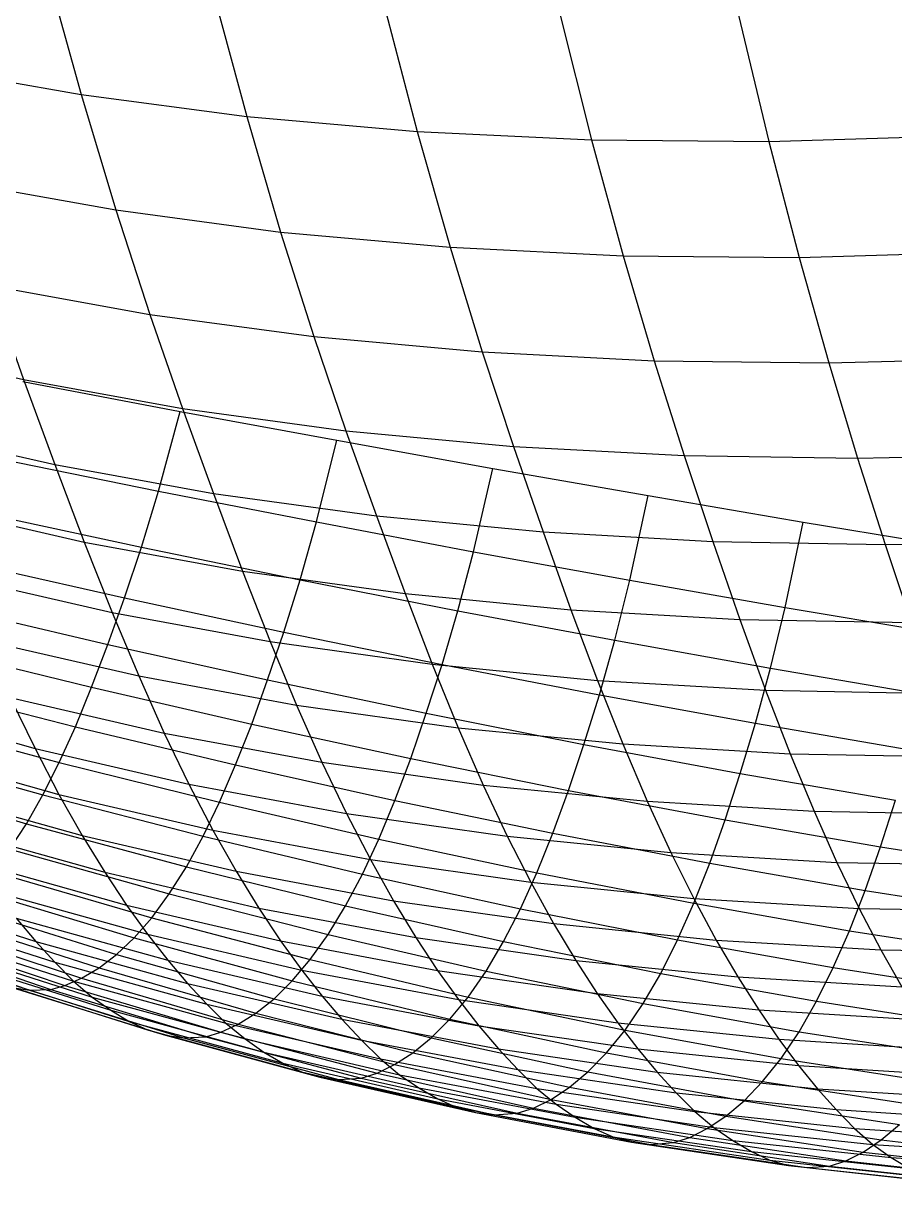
# Model space of a CAD drawing. Extents: x -429 to 429, y -1 to 209.
# Drawn here: x -255.27 to -245.69, y 16.39 to 29.15 of the extents above; entities that cross this region are included whole.
import ezdxf

# ---------------------------------------------------------------- set-up
doc = ezdxf.new("R2010")
doc.units = 0

msp = doc.modelspace()

# ---------------------------------------------------------------- linework, layer by layer
at = {"layer": 'default', "color": 5, "linetype": 'CONTINUOUS'}
for p, q in [((-255.017, 29.748, 45.232), (-254.631, 28.364, 46.064)), ((-253.188, 29.51, 44.311), (-252.811, 28.124, 45.145)), ((-251.303, 29.344, 43.513), (-250.939, 27.958, 44.34)), ((-249.374, 29.253, 42.842), (-249.024, 27.866, 43.654)), ((-247.41, 29.236, 42.301), (-247.076, 27.849, 43.09)), ((-256.39, 28.676, 47.093), (-254.631, 28.364, 46.064)), ((-254.631, 28.364, 46.064), (-252.811, 28.124, 45.145)), ((-254.631, 28.364, 46.064), (-254.253, 27.096, 46.875)), ((-252.811, 28.124, 45.145), (-250.939, 27.958, 44.34)), ((-252.811, 28.124, 45.145), (-252.441, 26.854, 45.957)), ((-250.939, 27.958, 44.34), (-249.024, 27.866, 43.654)), ((-250.939, 27.958, 44.34), (-250.579, 26.686, 45.147)), ((-249.024, 27.866, 43.654), (-247.076, 27.849, 43.09)), ((-249.024, 27.866, 43.654), (-248.678, 26.593, 44.447)), ((-247.076, 27.849, 43.09), (-245.104, 27.907, 42.65)), ((-247.076, 27.849, 43.09), (-246.744, 26.575, 43.862)), ((-256.007, 27.41, 47.896), (-254.253, 27.096, 46.875)), ((-254.253, 27.096, 46.875), (-252.441, 26.854, 45.957)), ((-254.253, 27.096, 46.875), (-253.879, 25.949, 47.667)), ((-252.441, 26.854, 45.957), (-250.579, 26.686, 45.147)), ((-252.441, 26.854, 45.957), (-252.075, 25.706, 46.751)), ((-250.579, 26.686, 45.147), (-248.678, 26.593, 44.447)), ((-250.579, 26.686, 45.147), (-250.225, 25.536, 45.935)), ((-248.678, 26.593, 44.447), (-246.744, 26.575, 43.862)), ((-248.678, 26.593, 44.447), (-248.337, 25.439, 45.222)), ((-246.744, 26.575, 43.862), (-244.788, 26.631, 43.393)), ((-246.744, 26.575, 43.862), (-246.418, 25.417, 44.615)), ((-255.629, 26.264, 48.679), (-253.879, 25.949, 47.667)), ((-255.629, 26.264, 48.679), (-255.265, 25.232, 49.43)), ((-253.879, 25.949, 47.667), (-252.075, 25.706, 46.751)), ((-253.879, 25.949, 47.667), (-253.519, 24.916, 48.426)), ((-252.075, 25.706, 46.751), (-250.225, 25.536, 45.935)), ((-252.075, 25.706, 46.751), (-251.723, 24.671, 47.511)), ((-256.955, 25.617, 50.519), (-255.265, 25.232, 49.43)), ((-250.225, 25.536, 45.935), (-248.337, 25.439, 45.222)), ((-250.225, 25.536, 45.935), (-249.883, 24.498, 46.69)), ((-248.337, 25.439, 45.222), (-246.418, 25.417, 44.615)), ((-248.337, 25.439, 45.222), (-248.007, 24.397, 45.964)), ((-246.418, 25.417, 44.615), (-244.476, 25.469, 44.117)), ((-246.418, 25.417, 44.615), (-246.102, 24.369, 45.338)), ((-255.273, 25.211, 69.698), (-253.544, 24.883, 68.904)), ((-255.265, 25.232, 49.43), (-253.519, 24.916, 48.426)), ((-255.265, 25.232, 49.43), (-254.921, 24.298, 50.139)), ((-253.519, 24.916, 48.426), (-251.723, 24.671, 47.511)), ((-253.519, 24.916, 48.426), (-253.178, 23.981, 49.142)), ((-253.784, 24.008, 68.542), (-253.544, 24.883, 68.904)), ((-253.544, 24.883, 68.904), (-251.823, 24.566, 68.094)), ((-256.61, 24.683, 51.216), (-254.921, 24.298, 50.139)), ((-251.723, 24.671, 47.511), (-249.883, 24.498, 46.69)), ((-251.723, 24.671, 47.511), (-251.388, 23.735, 48.229)), ((-252.047, 23.668, 67.76), (-251.823, 24.566, 68.094)), ((-251.823, 24.566, 68.094), (-250.109, 24.257, 67.268)), ((-249.883, 24.498, 46.69), (-248.007, 24.397, 45.964)), ((-249.883, 24.498, 46.69), (-249.558, 23.559, 47.403)), ((-248.007, 24.397, 45.964), (-246.102, 24.369, 45.338)), ((-248.007, 24.397, 45.964), (-247.693, 23.454, 46.666)), ((-246.102, 24.369, 45.338), (-244.174, 24.415, 44.812)), ((-255.53, 24.363, 69.301), (-253.784, 24.008, 68.542)), ((-254.921, 24.298, 50.139), (-253.178, 23.981, 49.142)), ((-254.921, 24.298, 50.139), (-254.598, 23.447, 50.803)), ((-250.32, 23.341, 66.955), (-250.109, 24.257, 67.268)), ((-250.109, 24.257, 67.268), (-248.401, 23.958, 66.427)), ((-246.102, 24.369, 45.338), (-245.8, 23.421, 46.022)), ((-253.971, 23.393, 68.253), (-253.784, 24.008, 68.542)), ((-253.784, 24.008, 68.542), (-252.047, 23.668, 67.76)), ((-253.178, 23.981, 49.142), (-251.388, 23.735, 48.229)), ((-253.178, 23.981, 49.142), (-252.858, 23.129, 49.812)), ((-248.603, 23.028, 66.127), (-248.401, 23.958, 66.427)), ((-248.401, 23.958, 66.427), (-246.701, 23.667, 65.57)), ((-256.287, 23.833, 51.869), (-254.598, 23.447, 50.803)), ((-255.725, 23.77, 68.995), (-253.971, 23.393, 68.253)), ((-252.226, 23.033, 67.486), (-252.047, 23.668, 67.76)), ((-252.047, 23.668, 67.76), (-250.32, 23.341, 66.955)), ((-251.388, 23.735, 48.229), (-249.558, 23.559, 47.403)), ((-251.388, 23.735, 48.229), (-251.074, 22.882, 48.901)), ((-246.896, 22.729, 65.278), (-246.701, 23.667, 65.57)), ((-246.701, 23.667, 65.57), (-245.009, 23.387, 64.697)), ((-249.558, 23.559, 47.403), (-247.693, 23.454, 46.666)), ((-249.558, 23.559, 47.403), (-249.252, 22.704, 48.07)), ((-254.598, 23.447, 50.803), (-252.858, 23.129, 49.812)), ((-254.598, 23.447, 50.803), (-254.293, 22.673, 51.428)), ((-254.157, 22.834, 67.962), (-253.971, 23.393, 68.253)), ((-253.971, 23.393, 68.253), (-252.226, 23.033, 67.486)), ((-247.693, 23.454, 46.666), (-245.8, 23.421, 46.022)), ((-247.693, 23.454, 46.666), (-247.396, 22.597, 47.325)), ((-245.8, 23.421, 46.022), (-243.885, 23.46, 45.472)), ((-245.8, 23.421, 46.022), (-245.514, 22.562, 46.665)), ((-255.918, 23.23, 68.69), (-254.157, 22.834, 67.962)), ((-250.492, 22.692, 66.692), (-250.32, 23.341, 66.955)), ((-250.32, 23.341, 66.955), (-248.603, 23.028, 66.127)), ((-252.858, 23.129, 49.812), (-251.074, 22.882, 48.901)), ((-252.858, 23.129, 49.812), (-252.556, 22.354, 50.443)), ((-255.983, 23.06, 52.485), (-254.293, 22.673, 51.428)), ((-252.406, 22.458, 67.205), (-252.226, 23.033, 67.486)), ((-252.226, 23.033, 67.486), (-250.492, 22.692, 66.692)), ((-248.769, 22.368, 65.871), (-248.603, 23.028, 66.127)), ((-248.603, 23.028, 66.127), (-246.896, 22.729, 65.278)), ((-251.074, 22.882, 48.901), (-249.252, 22.704, 48.07)), ((-251.074, 22.882, 48.901), (-250.777, 22.106, 49.533)), ((-256.106, 22.737, 68.39), (-254.34, 22.322, 67.673)), ((-254.34, 22.322, 67.673), (-254.157, 22.834, 67.962)), ((-254.157, 22.834, 67.962), (-252.406, 22.458, 67.205)), ((-247.058, 22.061, 65.025), (-246.896, 22.729, 65.278)), ((-246.896, 22.729, 65.278), (-245.2, 22.444, 64.406)), ((-254.293, 22.673, 51.428), (-252.556, 22.354, 50.443)), ((-254.293, 22.673, 51.428), (-254, 21.977, 52.027)), ((-250.667, 22.103, 66.418), (-250.492, 22.692, 66.692)), ((-250.492, 22.692, 66.692), (-248.769, 22.368, 65.871)), ((-249.252, 22.704, 48.07), (-247.396, 22.597, 47.325)), ((-249.252, 22.704, 48.07), (-248.961, 21.927, 48.699)), ((-247.396, 22.597, 47.325), (-245.514, 22.562, 46.665)), ((-247.396, 22.597, 47.325), (-247.114, 21.82, 47.945)), ((-255.69, 22.366, 53.074), (-254, 21.977, 52.027)), ((-252.584, 21.932, 66.924), (-252.406, 22.458, 67.205)), ((-252.556, 22.354, 50.443), (-250.777, 22.106, 49.533)), ((-252.556, 22.354, 50.443), (-252.265, 21.657, 51.047)), ((-252.406, 22.458, 67.205), (-250.667, 22.103, 66.418)), ((-248.939, 21.769, 65.603), (-248.769, 22.368, 65.871)), ((-248.769, 22.368, 65.871), (-247.058, 22.061, 65.025)), ((-256.288, 22.283, 68.098), (-254.518, 21.852, 67.388)), ((-254.518, 21.852, 67.388), (-254.34, 22.322, 67.673)), ((-254.34, 22.322, 67.673), (-252.584, 21.932, 66.924)), ((-250.84, 21.566, 66.144), (-250.667, 22.103, 66.418)), ((-250.777, 22.106, 49.533), (-248.961, 21.927, 48.699)), ((-250.777, 22.106, 49.533), (-250.49, 21.408, 50.138)), ((-250.667, 22.103, 66.418), (-248.939, 21.769, 65.603)), ((-254, 21.977, 52.027), (-252.265, 21.657, 51.047)), ((-254, 21.977, 52.027), (-253.72, 21.348, 52.596)), ((-247.224, 21.457, 64.759), (-247.058, 22.061, 65.025)), ((-247.058, 22.061, 65.025), (-245.359, 21.773, 64.154)), ((-256.467, 21.869, 67.81), (-254.695, 21.419, 67.103)), ((-254.695, 21.419, 67.103), (-254.518, 21.852, 67.388)), ((-254.518, 21.852, 67.388), (-252.759, 21.447, 66.645)), ((-252.759, 21.447, 66.645), (-252.584, 21.932, 66.924)), ((-252.584, 21.932, 66.924), (-250.84, 21.566, 66.144)), ((-248.961, 21.927, 48.699), (-247.114, 21.82, 47.945)), ((-248.961, 21.927, 48.699), (-248.681, 21.229, 49.301)), ((-255.411, 21.739, 53.635), (-253.72, 21.348, 52.596)), ((-255.411, 21.739, 53.635), (-255.139, 21.179, 54.176)), ((-249.109, 21.223, 65.332), (-248.939, 21.769, 65.603)), ((-248.939, 21.769, 65.603), (-247.224, 21.457, 64.759)), ((-247.114, 21.82, 47.945), (-245.241, 21.784, 47.273)), ((-247.114, 21.82, 47.945), (-246.841, 21.122, 48.538)), ((-256.786, 21.64, 55.263), (-255.139, 21.179, 54.176)), ((-252.265, 21.657, 51.047), (-250.49, 21.408, 50.138)), ((-252.265, 21.657, 51.047), (-251.987, 21.028, 51.621)), ((-256.644, 21.497, 67.519), (-254.874, 21.026, 66.813)), ((-252.935, 20.999, 66.362), (-252.759, 21.447, 66.645)), ((-252.759, 21.447, 66.645), (-251.012, 21.07, 65.868)), ((-251.012, 21.07, 65.868), (-250.84, 21.566, 66.144)), ((-250.84, 21.566, 66.144), (-249.109, 21.223, 65.332)), ((-247.39, 20.905, 64.49), (-247.224, 21.457, 64.759)), ((-247.224, 21.457, 64.759), (-245.522, 21.166, 63.887)), ((-254.874, 21.026, 66.813), (-254.695, 21.419, 67.103)), ((-254.695, 21.419, 67.103), (-252.935, 20.999, 66.362)), ((-253.72, 21.348, 52.596), (-251.987, 21.028, 51.621)), ((-253.72, 21.348, 52.596), (-253.448, 20.788, 53.146)), ((-250.49, 21.408, 50.138), (-248.681, 21.229, 49.301)), ((-250.49, 21.408, 50.138), (-250.216, 20.777, 50.712)), ((-249.278, 20.719, 65.058), (-249.109, 21.223, 65.332)), ((-249.109, 21.223, 65.332), (-247.39, 20.905, 64.49)), ((-248.681, 21.229, 49.301), (-246.841, 21.122, 48.538)), ((-248.681, 21.229, 49.301), (-248.412, 20.599, 49.872)), ((-256.821, 21.163, 67.227), (-255.053, 20.671, 66.518)), ((-256.527, 21.137, 55.771), (-254.876, 20.675, 54.697)), ((-255.139, 21.179, 54.176), (-253.448, 20.788, 53.146)), ((-255.139, 21.179, 54.176), (-254.876, 20.675, 54.697)), ((-251.186, 20.608, 65.587), (-251.012, 21.07, 65.868)), ((-251.012, 21.07, 65.868), (-249.278, 20.719, 65.058)), ((-246.841, 21.122, 48.538), (-244.978, 21.086, 47.853)), ((-246.841, 21.122, 48.538), (-246.58, 20.491, 49.103)), ((-255.053, 20.671, 66.518), (-254.874, 21.026, 66.813)), ((-254.874, 21.026, 66.813), (-253.113, 20.589, 66.071)), ((-253.113, 20.589, 66.071), (-252.935, 20.999, 66.362)), ((-252.935, 20.999, 66.362), (-251.186, 20.608, 65.587)), ((-251.987, 21.028, 51.621), (-250.216, 20.777, 50.712)), ((-251.987, 21.028, 51.621), (-251.717, 20.466, 52.176)), ((-256.998, 20.866, 66.933), (-255.233, 20.353, 66.216)), ((-247.557, 20.395, 64.217), (-247.39, 20.905, 64.49)), ((-247.39, 20.905, 64.49), (-245.686, 20.611, 63.617)), ((-256.275, 20.686, 56.262), (-254.621, 20.223, 55.2)), ((-254.876, 20.675, 54.697), (-253.185, 20.283, 53.675)), ((-254.876, 20.675, 54.697), (-254.621, 20.223, 55.2)), ((-253.448, 20.788, 53.146), (-251.717, 20.466, 52.176)), ((-253.448, 20.788, 53.146), (-253.185, 20.283, 53.675)), ((-250.216, 20.777, 50.712), (-248.412, 20.599, 49.872)), ((-250.216, 20.777, 50.712), (-249.95, 20.215, 51.268)), ((-249.449, 20.248, 64.778), (-249.278, 20.719, 65.058)), ((-249.278, 20.719, 65.058), (-247.557, 20.395, 64.217)), ((-255.233, 20.353, 66.216), (-255.053, 20.671, 66.518)), ((-255.053, 20.671, 66.518), (-253.293, 20.217, 65.773)), ((-253.293, 20.217, 65.773), (-253.113, 20.589, 66.071)), ((-253.113, 20.589, 66.071), (-251.363, 20.185, 65.295)), ((-251.363, 20.185, 65.295), (-251.186, 20.608, 65.587)), ((-251.186, 20.608, 65.587), (-249.449, 20.248, 64.778)), ((-248.412, 20.599, 49.872), (-246.58, 20.491, 49.103)), ((-248.412, 20.599, 49.872), (-248.152, 20.036, 50.424)), ((-245.851, 20.099, 63.343), (-245.686, 20.611, 63.617)), ((-251.717, 20.466, 52.176), (-249.95, 20.215, 51.268)), ((-251.717, 20.466, 52.176), (-251.455, 19.961, 52.71)), ((-246.58, 20.491, 49.103), (-244.725, 20.456, 48.406)), ((-246.58, 20.491, 49.103), (-246.328, 19.928, 49.647)), ((-255.417, 20.072, 65.907), (-255.233, 20.353, 66.216)), ((-255.233, 20.353, 66.216), (-253.476, 19.88, 65.466)), ((-247.726, 19.919, 63.935), (-247.557, 20.395, 64.217)), ((-247.557, 20.395, 64.217), (-245.851, 20.099, 63.343)), ((-256.031, 20.283, 56.736), (-254.374, 19.819, 55.685)), ((-254.621, 20.223, 55.2), (-252.929, 19.83, 54.187)), ((-254.621, 20.223, 55.2), (-254.374, 19.819, 55.685)), ((-253.476, 19.88, 65.466), (-253.293, 20.217, 65.773)), ((-253.293, 20.217, 65.773), (-251.543, 19.799, 64.994)), ((-253.185, 20.283, 53.675), (-251.455, 19.961, 52.71)), ((-253.185, 20.283, 53.675), (-252.929, 19.83, 54.187)), ((-251.543, 19.799, 64.994), (-251.363, 20.185, 65.295)), ((-251.363, 20.185, 65.295), (-249.625, 19.815, 64.485)), ((-249.95, 20.215, 51.268), (-248.152, 20.036, 50.424)), ((-249.95, 20.215, 51.268), (-249.692, 19.709, 51.802)), ((-249.625, 19.815, 64.485), (-249.449, 20.248, 64.778)), ((-249.449, 20.248, 64.778), (-247.726, 19.919, 63.935)), ((-255.417, 20.072, 65.907), (-253.664, 19.581, 65.147)), ((-246.018, 19.619, 63.061), (-245.851, 20.099, 63.343)), ((-245.851, 20.099, 63.343), (-244.16, 19.83, 62.438)), ((-255.795, 19.923, 57.192), (-254.135, 19.459, 56.152)), ((-251.455, 19.961, 52.71), (-249.692, 19.709, 51.802)), ((-251.455, 19.961, 52.71), (-251.201, 19.507, 53.226)), ((-248.152, 20.036, 50.424), (-246.328, 19.928, 49.647)), ((-248.152, 20.036, 50.424), (-247.9, 19.53, 50.955)), ((-247.901, 19.479, 63.641), (-247.726, 19.919, 63.935)), ((-247.726, 19.919, 63.935), (-246.018, 19.619, 63.061)), ((-246.328, 19.928, 49.647), (-244.481, 19.893, 48.938)), ((-246.328, 19.928, 49.647), (-246.083, 19.422, 50.17)), ((-255.603, 19.829, 65.591), (-253.856, 19.32, 64.819)), ((-254.374, 19.819, 55.685), (-252.681, 19.425, 54.68)), ((-254.374, 19.819, 55.685), (-254.135, 19.459, 56.152)), ((-253.664, 19.581, 65.147), (-253.476, 19.88, 65.466)), ((-253.476, 19.88, 65.466), (-251.728, 19.449, 64.682)), ((-252.929, 19.83, 54.187), (-251.201, 19.507, 53.226)), ((-252.929, 19.83, 54.187), (-252.681, 19.425, 54.68)), ((-251.728, 19.449, 64.682), (-251.543, 19.799, 64.994)), ((-251.543, 19.799, 64.994), (-249.805, 19.419, 64.181)), ((-249.805, 19.419, 64.181), (-249.625, 19.815, 64.485)), ((-249.625, 19.815, 64.485), (-247.901, 19.479, 63.641)), ((-249.692, 19.709, 51.802), (-247.9, 19.53, 50.955)), ((-249.692, 19.709, 51.802), (-249.442, 19.255, 52.319)), ((-256.768, 19.588, 59.506), (-255.131, 19.059, 58.465)), ((-255.789, 19.624, 65.27), (-254.05, 19.098, 64.483)), ((-255.566, 19.601, 57.631), (-253.904, 19.138, 56.602)), ((-253.856, 19.32, 64.819), (-253.664, 19.581, 65.147)), ((-253.664, 19.581, 65.147), (-251.919, 19.135, 64.355)), ((-247.9, 19.53, 50.955), (-246.083, 19.422, 50.17)), ((-247.9, 19.53, 50.955), (-247.655, 19.075, 51.468)), ((-246.191, 19.177, 62.765), (-246.018, 19.619, 63.061)), ((-246.018, 19.619, 63.061), (-244.326, 19.351, 62.153)), ((-255.976, 19.457, 64.946), (-254.244, 18.916, 64.143)), ((-254.135, 19.459, 56.152), (-252.441, 19.065, 55.154)), ((-254.135, 19.459, 56.152), (-253.904, 19.138, 56.602)), ((-252.681, 19.425, 54.68), (-250.955, 19.102, 53.723)), ((-252.681, 19.425, 54.68), (-252.441, 19.065, 55.154)), ((-251.919, 19.135, 64.355), (-251.728, 19.449, 64.682)), ((-251.728, 19.449, 64.682), (-249.991, 19.058, 63.865)), ((-251.201, 19.507, 53.226), (-249.442, 19.255, 52.319)), ((-251.201, 19.507, 53.226), (-250.955, 19.102, 53.723)), ((-249.991, 19.058, 63.865), (-249.805, 19.419, 64.181)), ((-249.805, 19.419, 64.181), (-248.08, 19.077, 63.336)), ((-248.08, 19.077, 63.336), (-247.901, 19.479, 63.641)), ((-247.901, 19.479, 63.641), (-246.191, 19.177, 62.765)), ((-246.083, 19.422, 50.17), (-244.245, 19.386, 49.449)), ((-246.083, 19.422, 50.17), (-245.845, 18.967, 50.675)), ((-256.564, 19.358, 59.891), (-254.922, 18.83, 58.863)), ((-256.161, 19.323, 64.623), (-254.436, 18.769, 63.804)), ((-255.345, 19.314, 58.055), (-253.68, 18.852, 57.036)), ((-255.345, 19.314, 58.055), (-255.131, 19.059, 58.465)), ((-254.05, 19.098, 64.483), (-253.856, 19.32, 64.819)), ((-253.856, 19.32, 64.819), (-252.115, 18.86, 64.017)), ((-256.519, 19.15, 63.989), (-254.811, 18.575, 63.137)), ((-256.364, 19.152, 60.27), (-254.716, 18.623, 59.255)), ((-256.343, 19.221, 64.302), (-254.627, 18.655, 63.465)), ((-249.442, 19.255, 52.319), (-247.655, 19.075, 51.468)), ((-249.442, 19.255, 52.319), (-249.199, 18.85, 52.817)), ((-246.369, 18.772, 62.457), (-246.191, 19.177, 62.765)), ((-246.191, 19.177, 62.765), (-244.497, 18.91, 61.856)), ((-256.88, 19.114, 63.34), (-255.2, 18.525, 62.431)), ((-256.655, 19.113, 63.746), (-254.964, 18.531, 62.862)), ((-255.131, 19.059, 58.465), (-253.463, 18.597, 57.455)), ((-255.131, 19.059, 58.465), (-254.922, 18.83, 58.863)), ((-254.244, 18.916, 64.143), (-254.05, 19.098, 64.483)), ((-254.05, 19.098, 64.483), (-252.314, 18.625, 63.67)), ((-253.904, 19.138, 56.602), (-252.209, 18.744, 55.612)), ((-253.904, 19.138, 56.602), (-253.68, 18.852, 57.036)), ((-252.441, 19.065, 55.154), (-250.716, 18.741, 54.202)), ((-252.441, 19.065, 55.154), (-252.209, 18.744, 55.612)), ((-252.115, 18.86, 64.017), (-251.919, 19.135, 64.355)), ((-251.919, 19.135, 64.355), (-250.183, 18.734, 63.533)), ((-250.955, 19.102, 53.723), (-249.199, 18.85, 52.817)), ((-250.955, 19.102, 53.723), (-250.716, 18.741, 54.202)), ((-250.183, 18.734, 63.533), (-249.991, 19.058, 63.865)), ((-249.991, 19.058, 63.865), (-248.265, 18.709, 63.016)), ((-248.265, 18.709, 63.016), (-248.08, 19.077, 63.336)), ((-248.08, 19.077, 63.336), (-246.369, 18.772, 62.457)), ((-247.655, 19.075, 51.468), (-245.845, 18.967, 50.675)), ((-247.655, 19.075, 51.468), (-247.418, 18.669, 51.962)), ((-256.165, 18.976, 60.643), (-254.51, 18.448, 59.644)), ((-254.436, 18.769, 63.804), (-254.244, 18.916, 64.143)), ((-254.244, 18.916, 64.143), (-252.513, 18.43, 63.317)), ((-245.845, 18.967, 50.675), (-244.016, 18.932, 49.942)), ((-245.845, 18.967, 50.675), (-245.615, 18.561, 51.162)), ((-255.967, 18.829, 61.011), (-254.306, 18.303, 60.028)), ((-254.922, 18.83, 58.863), (-253.251, 18.369, 57.864)), ((-254.922, 18.83, 58.863), (-254.716, 18.623, 59.255)), ((-254.627, 18.655, 63.465), (-254.436, 18.769, 63.804)), ((-254.436, 18.769, 63.804), (-252.712, 18.273, 62.964)), ((-253.68, 18.852, 57.036), (-251.985, 18.458, 56.053)), ((-253.68, 18.852, 57.036), (-253.463, 18.597, 57.455)), ((-252.314, 18.625, 63.67), (-252.115, 18.86, 64.017)), ((-252.115, 18.86, 64.017), (-250.381, 18.448, 63.186)), ((-249.199, 18.85, 52.817), (-247.418, 18.669, 51.962)), ((-249.199, 18.85, 52.817), (-248.964, 18.489, 53.296)), ((-246.553, 18.402, 62.136), (-246.369, 18.772, 62.457)), ((-246.369, 18.772, 62.457), (-244.673, 18.506, 61.547)), ((-255.772, 18.707, 61.374), (-254.104, 18.181, 60.408)), ((-254.811, 18.575, 63.137), (-254.627, 18.655, 63.465)), ((-254.627, 18.655, 63.465), (-252.908, 18.15, 62.611)), ((-252.209, 18.744, 55.612), (-250.486, 18.42, 54.663)), ((-252.209, 18.744, 55.612), (-251.985, 18.458, 56.053)), ((-250.716, 18.741, 54.202), (-248.964, 18.489, 53.296)), ((-250.716, 18.741, 54.202), (-250.486, 18.42, 54.663)), ((-250.381, 18.448, 63.186), (-250.183, 18.734, 63.533)), ((-250.183, 18.734, 63.533), (-248.458, 18.378, 62.679)), ((-248.458, 18.378, 62.679), (-248.265, 18.709, 63.016)), ((-248.265, 18.709, 63.016), (-246.553, 18.402, 62.136)), ((-247.418, 18.669, 51.962), (-245.615, 18.561, 51.162)), ((-247.418, 18.669, 51.962), (-247.188, 18.308, 52.438)), ((-255.579, 18.615, 61.732), (-253.903, 18.088, 60.784)), ((-255.389, 18.555, 62.083), (-253.706, 18.029, 61.152)), ((-255.389, 18.555, 62.083), (-255.2, 18.525, 62.431)), ((-255.2, 18.525, 62.431), (-254.964, 18.531, 62.862)), ((-255.2, 18.525, 62.431), (-253.507, 18.002, 61.52)), ((-254.964, 18.531, 62.862), (-254.811, 18.575, 63.137)), ((-254.964, 18.531, 62.862), (-253.263, 18.013, 61.97)), ((-254.811, 18.575, 63.137), (-253.097, 18.063, 62.271)), ((-254.716, 18.623, 59.255), (-253.042, 18.162, 58.266)), ((-254.716, 18.623, 59.255), (-254.51, 18.448, 59.644)), ((-253.463, 18.597, 57.455), (-251.767, 18.204, 56.479)), ((-253.463, 18.597, 57.455), (-253.251, 18.369, 57.864)), ((-252.513, 18.43, 63.317), (-252.314, 18.625, 63.67)), ((-252.314, 18.625, 63.67), (-250.583, 18.204, 62.83)), ((-254.51, 18.448, 59.644), (-252.832, 17.988, 58.667)), ((-254.51, 18.448, 59.644), (-254.306, 18.303, 60.028)), ((-252.712, 18.273, 62.964), (-252.513, 18.43, 63.317)), ((-252.513, 18.43, 63.317), (-250.786, 18, 62.468)), ((-251.985, 18.458, 56.053), (-250.263, 18.134, 55.108)), ((-251.985, 18.458, 56.053), (-251.767, 18.204, 56.479)), ((-250.583, 18.204, 62.83), (-250.381, 18.448, 63.186)), ((-250.486, 18.42, 54.663), (-248.737, 18.167, 53.757)), ((-250.486, 18.42, 54.663), (-250.263, 18.134, 55.108)), ((-250.381, 18.448, 63.186), (-248.657, 18.086, 62.328)), ((-248.964, 18.489, 53.296), (-247.188, 18.308, 52.438)), ((-248.964, 18.489, 53.296), (-248.737, 18.167, 53.757)), ((-248.657, 18.086, 62.328), (-248.458, 18.378, 62.679)), ((-248.458, 18.378, 62.679), (-246.745, 18.068, 61.797)), ((-246.745, 18.068, 61.797), (-246.553, 18.402, 62.136)), ((-246.553, 18.402, 62.136), (-244.855, 18.137, 61.224)), ((-254.306, 18.303, 60.028), (-252.624, 17.843, 59.063)), ((-254.306, 18.303, 60.028), (-254.104, 18.181, 60.408)), ((-253.251, 18.369, 57.864), (-251.554, 17.976, 56.894)), ((-253.251, 18.369, 57.864), (-253.042, 18.162, 58.266)), ((-252.908, 18.15, 62.611), (-252.712, 18.273, 62.964)), ((-252.712, 18.273, 62.964), (-250.988, 17.836, 62.105)), ((-247.188, 18.308, 52.438), (-245.392, 18.198, 51.631)), ((-247.188, 18.308, 52.438), (-246.966, 17.985, 52.897)), ((-254.104, 18.181, 60.408), (-252.417, 17.721, 59.456)), ((-254.104, 18.181, 60.408), (-253.903, 18.088, 60.784)), ((-253.097, 18.063, 62.271), (-252.908, 18.15, 62.611)), ((-253.042, 18.162, 58.266), (-251.344, 17.769, 57.304)), ((-253.042, 18.162, 58.266), (-252.832, 17.988, 58.667)), ((-252.908, 18.15, 62.611), (-251.189, 17.707, 61.742)), ((-251.767, 18.204, 56.479), (-250.046, 17.88, 55.538)), ((-251.767, 18.204, 56.479), (-251.554, 17.976, 56.894)), ((-250.786, 18, 62.468), (-250.583, 18.204, 62.83)), ((-250.583, 18.204, 62.83), (-248.859, 17.836, 61.966)), ((-250.263, 18.134, 55.108), (-248.517, 17.88, 54.203)), ((-250.263, 18.134, 55.108), (-250.046, 17.88, 55.538)), ((-248.737, 18.167, 53.757), (-246.966, 17.985, 52.897)), ((-248.737, 18.167, 53.757), (-248.517, 17.88, 54.203)), ((-253.903, 18.088, 60.784), (-252.212, 17.628, 59.845)), ((-253.903, 18.088, 60.784), (-253.706, 18.029, 61.152)), ((-253.706, 18.029, 61.152), (-252.009, 17.57, 60.226)), ((-253.706, 18.029, 61.152), (-253.507, 18.002, 61.52)), ((-253.507, 18.002, 61.52), (-253.263, 18.013, 61.97)), ((-253.507, 18.002, 61.52), (-251.805, 17.544, 60.608)), ((-253.263, 18.013, 61.97), (-253.097, 18.063, 62.271)), ((-253.263, 18.013, 61.97), (-251.555, 17.559, 61.073)), ((-253.097, 18.063, 62.271), (-251.38, 17.614, 61.392)), ((-250.988, 17.836, 62.105), (-250.786, 18, 62.468)), ((-250.786, 18, 62.468), (-249.064, 17.627, 61.598)), ((-248.859, 17.836, 61.966), (-248.657, 18.086, 62.328)), ((-248.657, 18.086, 62.328), (-246.943, 17.774, 61.442)), ((-246.943, 17.774, 61.442), (-246.745, 18.068, 61.797)), ((-246.745, 18.068, 61.797), (-245.045, 17.804, 60.885)), ((-252.832, 17.988, 58.667), (-251.133, 17.595, 57.712)), ((-252.832, 17.988, 58.667), (-252.624, 17.843, 59.063)), ((-251.554, 17.976, 56.894), (-249.835, 17.652, 55.957)), ((-251.554, 17.976, 56.894), (-251.344, 17.769, 57.304)), ((-250.046, 17.88, 55.538), (-248.303, 17.625, 54.633)), ((-250.046, 17.88, 55.538), (-249.835, 17.652, 55.957)), ((-248.517, 17.88, 54.203), (-246.75, 17.697, 53.339)), ((-248.517, 17.88, 54.203), (-248.303, 17.625, 54.633)), ((-246.966, 17.985, 52.897), (-245.176, 17.874, 52.083)), ((-246.966, 17.985, 52.897), (-246.75, 17.697, 53.339)), ((-252.624, 17.843, 59.063), (-250.923, 17.451, 58.117)), ((-252.624, 17.843, 59.063), (-252.417, 17.721, 59.456)), ((-251.344, 17.769, 57.304), (-249.625, 17.445, 56.37)), ((-251.344, 17.769, 57.304), (-251.133, 17.595, 57.712)), ((-251.189, 17.707, 61.742), (-250.988, 17.836, 62.105)), ((-250.988, 17.836, 62.105), (-249.267, 17.458, 61.228)), ((-249.064, 17.627, 61.598), (-248.859, 17.836, 61.966)), ((-248.859, 17.836, 61.966), (-247.145, 17.521, 61.077)), ((-247.145, 17.521, 61.077), (-246.943, 17.774, 61.442)), ((-246.943, 17.774, 61.442), (-245.24, 17.511, 60.53)), ((-252.417, 17.721, 59.456), (-250.714, 17.329, 58.518)), ((-252.417, 17.721, 59.456), (-252.212, 17.628, 59.845)), ((-252.212, 17.628, 59.845), (-250.506, 17.236, 58.916)), ((-252.212, 17.628, 59.845), (-252.009, 17.57, 60.226)), ((-251.555, 17.559, 61.073), (-251.38, 17.614, 61.392)), ((-251.38, 17.614, 61.392), (-251.189, 17.707, 61.742)), ((-251.38, 17.614, 61.392), (-249.662, 17.228, 60.502)), ((-251.189, 17.707, 61.742), (-249.47, 17.324, 60.858)), ((-249.835, 17.652, 55.957), (-248.095, 17.397, 55.053)), ((-249.835, 17.652, 55.957), (-249.625, 17.445, 56.37)), ((-249.267, 17.458, 61.228), (-249.064, 17.627, 61.598)), ((-249.064, 17.627, 61.598), (-247.348, 17.31, 60.706)), ((-248.303, 17.625, 54.633), (-246.541, 17.441, 53.767)), ((-248.303, 17.625, 54.633), (-248.095, 17.397, 55.053)), ((-246.75, 17.697, 53.339), (-244.966, 17.585, 52.519)), ((-246.75, 17.697, 53.339), (-246.541, 17.441, 53.767)), ((-252.009, 17.57, 60.226), (-250.301, 17.179, 59.305)), ((-252.009, 17.57, 60.226), (-251.805, 17.544, 60.608)), ((-251.805, 17.544, 60.608), (-251.555, 17.559, 61.073)), ((-251.805, 17.544, 60.608), (-250.095, 17.154, 59.696)), ((-251.555, 17.559, 61.073), (-249.842, 17.171, 60.171)), ((-251.133, 17.595, 57.712), (-249.415, 17.271, 56.782)), ((-251.133, 17.595, 57.712), (-250.923, 17.451, 58.117)), ((-247.348, 17.31, 60.706), (-247.145, 17.521, 61.077)), ((-247.145, 17.521, 61.077), (-245.44, 17.26, 60.165)), ((-250.923, 17.451, 58.117), (-249.206, 17.127, 57.191)), ((-250.923, 17.451, 58.117), (-250.714, 17.329, 58.518)), ((-249.625, 17.445, 56.37), (-247.888, 17.19, 55.466)), ((-249.625, 17.445, 56.37), (-249.415, 17.271, 56.782)), ((-249.47, 17.324, 60.858), (-249.267, 17.458, 61.228)), ((-249.267, 17.458, 61.228), (-247.551, 17.139, 60.333)), ((-248.095, 17.397, 55.053), (-246.337, 17.212, 54.183)), ((-248.095, 17.397, 55.053), (-247.888, 17.19, 55.466)), ((-246.541, 17.441, 53.767), (-244.763, 17.328, 52.94)), ((-246.541, 17.441, 53.767), (-246.337, 17.212, 54.183)), ((-250.714, 17.329, 58.518), (-248.997, 17.005, 57.596)), ((-250.714, 17.329, 58.518), (-250.506, 17.236, 58.916)), ((-250.506, 17.236, 58.916), (-248.79, 16.912, 57.997)), ((-250.506, 17.236, 58.916), (-250.301, 17.179, 59.305)), ((-249.662, 17.228, 60.502), (-249.47, 17.324, 60.858)), ((-249.47, 17.324, 60.858), (-247.753, 17.004, 59.959)), ((-249.415, 17.271, 56.782), (-247.681, 17.016, 55.878)), ((-249.415, 17.271, 56.782), (-249.206, 17.127, 57.191)), ((-247.551, 17.139, 60.333), (-247.348, 17.31, 60.706)), ((-247.348, 17.31, 60.706), (-245.641, 17.05, 59.794)), ((-250.301, 17.179, 59.305), (-248.585, 16.855, 58.39)), ((-250.301, 17.179, 59.305), (-250.095, 17.154, 59.696)), ((-250.095, 17.154, 59.696), (-249.842, 17.171, 60.171)), ((-250.095, 17.154, 59.696), (-248.378, 16.83, 58.786)), ((-249.842, 17.171, 60.171), (-249.662, 17.228, 60.502)), ((-249.842, 17.171, 60.171), (-248.126, 16.849, 59.264)), ((-249.662, 17.228, 60.502), (-247.945, 16.907, 59.6)), ((-249.206, 17.127, 57.191), (-247.474, 16.872, 56.286)), ((-249.206, 17.127, 57.191), (-248.997, 17.005, 57.596)), ((-247.888, 17.19, 55.466), (-246.135, 17.005, 54.593)), ((-247.888, 17.19, 55.466), (-247.681, 17.016, 55.878)), ((-247.753, 17.004, 59.959), (-247.551, 17.139, 60.333)), ((-247.551, 17.139, 60.333), (-245.842, 16.88, 59.421)), ((-246.337, 17.212, 54.183), (-244.565, 17.098, 53.35)), ((-246.337, 17.212, 54.183), (-246.135, 17.005, 54.593)), ((-248.997, 17.005, 57.596), (-247.269, 16.75, 56.69)), ((-248.997, 17.005, 57.596), (-248.79, 16.912, 57.997)), ((-247.945, 16.907, 59.6), (-247.753, 17.004, 59.959)), ((-247.753, 17.004, 59.959), (-246.041, 16.746, 59.048)), ((-247.681, 17.016, 55.878), (-245.933, 16.83, 55)), ((-247.681, 17.016, 55.878), (-247.474, 16.872, 56.286)), ((-246.135, 17.005, 54.593), (-244.369, 16.89, 53.752)), ((-246.135, 17.005, 54.593), (-245.933, 16.83, 55)), ((-245.842, 16.88, 59.421), (-245.641, 17.05, 59.794)), ((-248.79, 16.912, 57.997), (-247.064, 16.657, 57.091)), ((-248.79, 16.912, 57.997), (-248.585, 16.855, 58.39)), ((-248.585, 16.855, 58.39), (-246.862, 16.599, 57.483)), ((-248.585, 16.855, 58.39), (-248.378, 16.83, 58.786)), ((-248.378, 16.83, 58.786), (-248.126, 16.849, 59.264)), ((-248.126, 16.849, 59.264), (-247.945, 16.907, 59.6)), ((-248.126, 16.849, 59.264), (-246.409, 16.592, 58.356)), ((-247.945, 16.907, 59.6), (-246.231, 16.649, 58.689)), ((-247.474, 16.872, 56.286), (-245.731, 16.685, 55.404)), ((-247.474, 16.872, 56.286), (-247.269, 16.75, 56.69)), ((-246.041, 16.746, 59.048), (-245.842, 16.88, 59.421)), ((-245.842, 16.88, 59.421), (-244.14, 16.681, 58.493)), ((-248.378, 16.83, 58.786), (-246.658, 16.575, 57.878)), ((-247.269, 16.75, 56.69), (-245.531, 16.563, 55.803)), ((-247.269, 16.75, 56.69), (-247.064, 16.657, 57.091)), ((-246.231, 16.649, 58.689), (-246.041, 16.746, 59.048)), ((-246.041, 16.746, 59.048), (-244.335, 16.551, 58.124)), ((-245.933, 16.83, 55), (-244.173, 16.714, 54.151)), ((-245.933, 16.83, 55), (-245.731, 16.685, 55.404)), ((-247.064, 16.657, 57.091), (-245.331, 16.47, 56.198)), ((-247.064, 16.657, 57.091), (-246.862, 16.599, 57.483)), ((-246.862, 16.599, 57.483), (-245.134, 16.412, 56.585)), ((-246.862, 16.599, 57.483), (-246.658, 16.575, 57.878)), ((-246.658, 16.575, 57.878), (-246.409, 16.592, 58.356)), ((-246.409, 16.592, 58.356), (-246.231, 16.649, 58.689)), ((-246.409, 16.592, 58.356), (-244.692, 16.402, 57.445)), ((-246.231, 16.649, 58.689), (-244.521, 16.457, 57.768)), ((-245.731, 16.685, 55.404), (-243.979, 16.568, 54.545)), ((-245.731, 16.685, 55.404), (-245.531, 16.563, 55.803)), ((-246.658, 16.575, 57.878), (-244.935, 16.386, 56.973))]:
    msp.add_line(p, q, dxfattribs=at)

doc.saveas('drawing.dxf')
